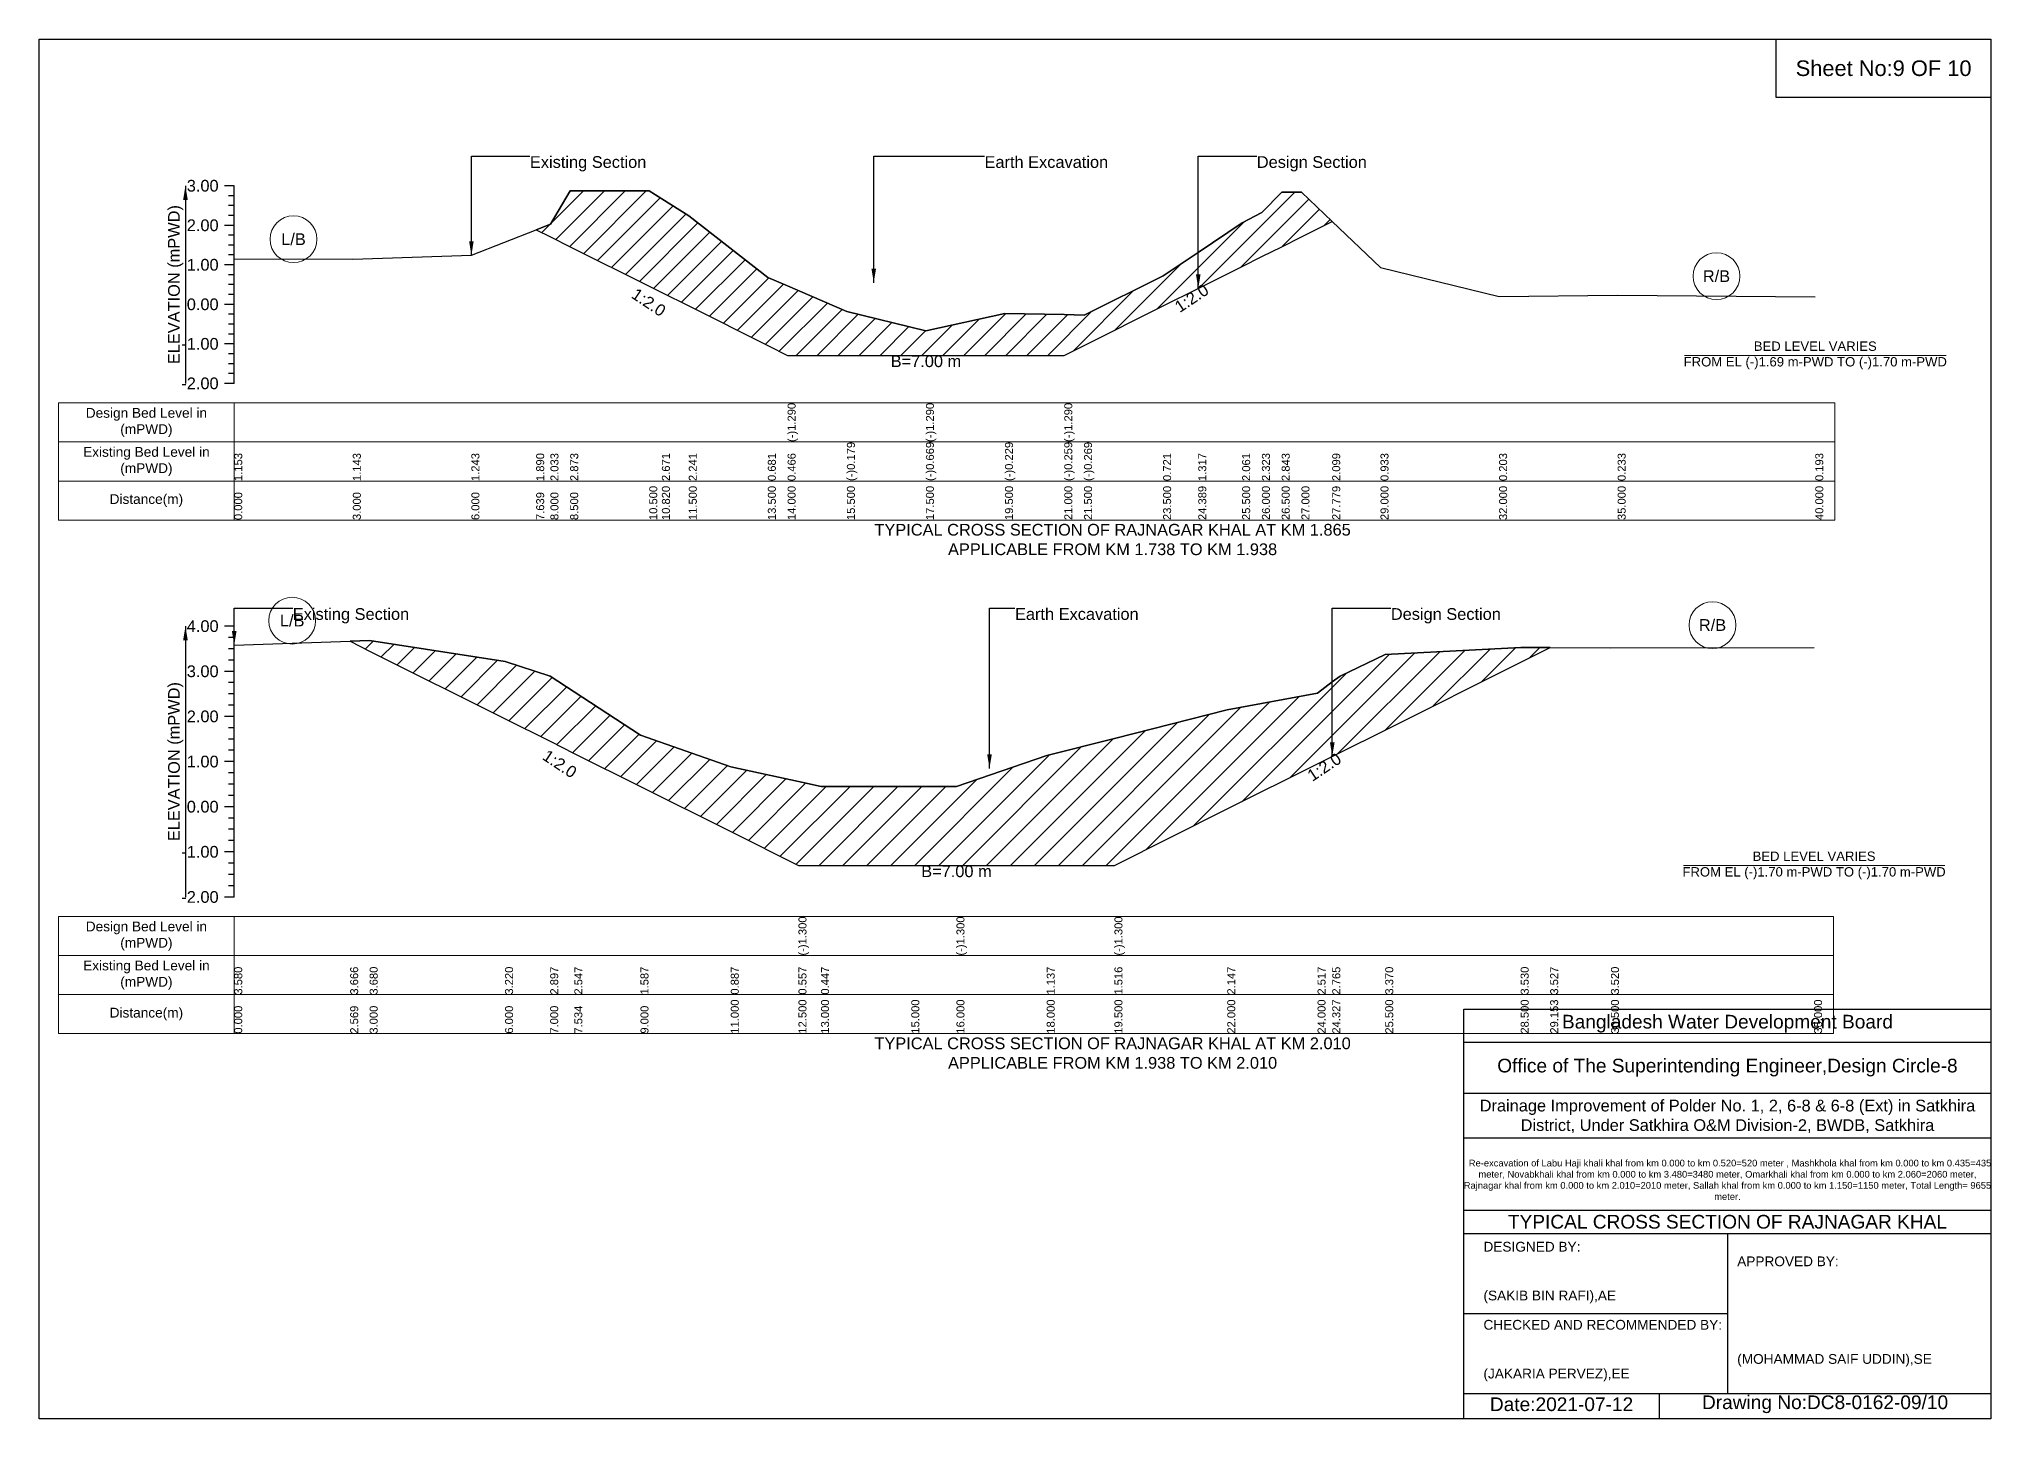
# Model space of a CAD drawing. Header units: inches. Extents: x 91000 to 648000, y -5656 to 141.
# Drawn here: x 550000 to 558000, y -5656 to 0 of the extents above; entities that cross this region are included whole.
import ezdxf

# ---------------------------------------------------------------- set-up
doc = ezdxf.new("R2010")
doc.units = ezdxf.units.IN
doc.header["$LTSCALE"] = 7
doc.header["$MEASUREMENT"] = 0
for name, color, linetype, lineweight in [('Cross section Data Border', 7, 'Continuous', 9), ('Cross Section Labels', 7, 'Continuous', 9), ('Existing_Bed_Level for Xsection', 7, 'Continuous', 25)]:
    doc.layers.add(name, color=color, linetype=linetype, lineweight=lineweight)
doc.styles.get("Standard").update_dxf_attribs({"font": 'arial.ttf'})
doc.dimstyles.get("Standard").update_dxf_attribs({"dimtxt": 0.18, "dimasz": 0.18, "dimexe": 0.18, "dimexo": 0.0625, "dimgap": 0.09, "dimtad": 0, "dimtih": 1, "dimtoh": 1, "dimdec": 4, "dimzin": 0, "dimdsep": 46, "dimtxsty": 'Standard', "dimcen": 0.09, "dimadec": 0, "dimazin": 0, "dimtfac": 1, "dimtdec": 4, "dimtofl": 0, "dimtmove": 0, "dimatfit": 3, "dimfxl": 1, "dimtolj": 1, "dimtzin": 0, "dimarcsym": 0})

msp = doc.modelspace()

# ---------------------------------------------------------------- hatches: boundary and pattern name
at = {"layer": 'Existing_Bed_Level for Xsection'}
h = msp.add_hatch(dxfattribs=at)
h.set_pattern_fill('ANSI31', color=256, scale=486, style=0)
h.paths.add_polyline_path([(552037.5, -781.4), (552096, -810.6), (552177, -851.1), (552501, -1013.1), (552552.8, -1039), (552663, -1094.1), (552987, -1256.1), (553068, -1296.6), (553311, -1296.6), (553635, -1296.6), (553959, -1296.6), (554202, -1296.6), (554283, -1256.1), (554607, -1094.1), (554751.1, -1022.1), (554931, -932.1), (555012, -891.6), (555093, -851.1), (555174, -810.6), (555300.1, -747.5), (555174, -627.1), (555093, -627.1), (555012, -711.3), (554931, -753.7), (554751.1, -874.3), (554607, -970.8), (554283, -1131.2), (554202, -1129.6), (553959, -1124.7), (553635, -1196), (553311, -1116.6), (553068, -1012.1), (552987, -977.3), (552663, -724.6), (552552.8, -654.9), (552501, -622.2), (552177, -622.2), (552096, -758.3)])
h = msp.add_hatch(dxfattribs=at)
h.set_pattern_fill('ANSI31', color=256, scale=555, style=0)
h.paths.add_polyline_path([(551275.2, -2468.6), (551355, -2508.4), (551910, -2785.9), (552095, -2878.4), (552193.9, -2927.9), (552465, -3063.4), (552835, -3248.4), (553112.5, -3387.2), (553205, -3387.2), (553575, -3387.2), (553760, -3387.2), (554130, -3387.2), (554407.5, -3387.2), (554870, -3155.9), (555240, -2970.9), (555300.4, -2940.7), (555332.5, -2924.7), (555517.5, -2832.2), (556072.5, -2554.7), (556193.4, -2494.2), (556072.5, -2493.6), (555517.5, -2523.2), (555332.5, -2610.8), (555300.4, -2635.1), (555240, -2681.1), (554870, -2749.5), (554407.5, -2866.3), (554130, -2936.3), (553760, -3064), (553575, -3064), (553205, -3064), (553112.5, -3043.7), (552835, -2982.6), (552465, -2853.1), (552193.9, -2675.5), (552095, -2610.8), (551910, -2551), (551355, -2465.9)])

# ---------------------------------------------------------------- linework, layer by layer
for points in [[(550000, 0), (558000, 0), (558000, -5656), (550000, -5656)], [(557120, 0), (558000, 0), (558000, -240), (557120, -240)]]:
    msp.add_lwpolyline(points, close=True)
for points in [[(555840, -5656), (555840, -3976), (558000, -3976)], [(555840, -4112), (558000, -4112)], [(555840, -4320), (558000, -4320)], [(555840, -4504), (558000, -4504)], [(555840, -4800), (558000, -4800)], [(555840, -4896), (558000, -4896)], [(556920, -4896), (556920, -5552)], [(555840, -5224), (556920, -5224)], [(555840, -5552), (558000, -5552)], [(556640, -5552), (556640, -5656)]]:
    msp.add_lwpolyline(points)
at = {"layer": 'Cross section Data Border'}
for points in [[(550080, -1491.6), (557360, -1491.6), (557360, -1971.6), (550080, -1971.6)], [(550080, -3596.7), (557355, -3596.7), (557355, -4076.7), (550080, -4076.7)]]:
    msp.add_lwpolyline(points, close=True, dxfattribs=at)
for points in [[(550800, -1491.6), (550800, -1971.6)], [(550080, -1651.6), (557360, -1651.6)], [(550080, -1811.6), (557360, -1811.6)], [(550800, -3596.7), (550800, -4076.7)], [(550080, -3756.7), (557355, -3756.7)], [(550080, -3916.7), (557355, -3916.7)]]:
    msp.add_lwpolyline(points, dxfattribs=at)
at = {"layer": 'Cross Section Labels'}
for points in [[(556744.2, -1296.6), (557815.8, -1296.6)], [(556739.2, -3387.2), (557810.8, -3387.2)]]:
    msp.add_lwpolyline(points, dxfattribs=at)
for centre in [(551043, -820.6), (556875, -972.1), (551037.6, -2384), (556858.8, -2402.1)]:
    msp.add_circle(centre, 96, dxfattribs=at)
at = {"layer": 'Existing_Bed_Level for Xsection'}
for points in [[(550800, -601.6), (550760, -601.6)], [(550800, -1411.6), (550800, -1249.6), (550800, -1087.6), (550800, -925.6), (550800, -763.6), (550800, -601.6)], [(550800, -900.8), (551286, -902.5), (551772, -886.3), (552037.5, -781.4), (552096, -758.3), (552177, -622.2), (552501, -622.2), (552552.8, -654.9), (552663, -724.6), (552987, -977.3), (553068, -1012.1), (553068, -1012.1), (553311, -1116.6), (553635, -1196), (553635, -1196), (553959, -1124.7), (554202, -1129.6), (554202, -1129.6), (554283, -1131.2), (554607, -970.8), (554751.1, -874.3), (554931, -753.7), (555012, -711.3), (555093, -627.1), (555174, -627.1), (555300.1, -747.5), (555498, -936.5), (555984, -1054.7), (556470, -1049.9), (557280, -1056.4)], [(550800, -642.1), (550776, -642.1)], [(550800, -682.6), (550776, -682.6)], [(550800, -763.6), (550760, -763.6)], [(550800, -723.1), (550776, -723.1)], [(550800, -804.1), (550776, -804.1)], [(550800, -844.6), (550776, -844.6)], [(550800, -925.6), (550760, -925.6)], [(550800, -885.1), (550776, -885.1)], [(550800, -966.1), (550776, -966.1)], [(550800, -1006.6), (550776, -1006.6)], [(550800, -1087.6), (550760, -1087.6)], [(550800, -1047.1), (550776, -1047.1)], [(550800, -1128.1), (550776, -1128.1)], [(550800, -1168.6), (550776, -1168.6)], [(550800, -1249.6), (550760, -1249.6)], [(550800, -1209.1), (550776, -1209.1)], [(550800, -1290.1), (550776, -1290.1)], [(550800, -1330.6), (550776, -1330.6)], [(550800, -1411.6), (550760, -1411.6)], [(550800, -1371.1), (550776, -1371.1)], [(550800, -2406.7), (550760, -2406.7)], [(550800, -2452.9), (550776, -2452.9)], [(550800, -3516.7), (550800, -3331.7), (550800, -3146.7), (550800, -2961.7), (550800, -2776.7), (550800, -2591.7), (550800, -2406.7)], [(550800, -2484.4), (551275.2, -2468.6), (551355, -2465.9), (551910, -2551), (552095, -2610.8), (552193.9, -2675.5), (552465, -2853.1), (552835, -2982.6), (553112.5, -3043.7), (553112.5, -3043.7), (553205, -3064), (553575, -3064), (553760, -3064), (553760, -3064), (554130, -2936.3), (554407.5, -2866.3), (554407.5, -2866.3), (554870, -2749.5), (555240, -2681.1), (555300.4, -2635.1), (555332.5, -2610.8), (555517.5, -2523.2), (556072.5, -2493.6), (556193.4, -2494.2), (556442.5, -2495.5), (557275, -2493.6)], [(550800, -2499.2), (550776, -2499.2)], [(550800, -2545.4), (550776, -2545.4)], [(550800, -2591.7), (550760, -2591.7)], [(550800, -2637.9), (550776, -2637.9)], [(550800, -2684.2), (550776, -2684.2)], [(550800, -2776.7), (550760, -2776.7)], [(550800, -2730.4), (550776, -2730.4)], [(550800, -2822.9), (550776, -2822.9)], [(550800, -2869.2), (550776, -2869.2)], [(550800, -2915.4), (550776, -2915.4)], [(550800, -2961.7), (550760, -2961.7)], [(550800, -3007.9), (550776, -3007.9)], [(550800, -3054.2), (550776, -3054.2)], [(550800, -3100.4), (550776, -3100.4)], [(550800, -3146.7), (550760, -3146.7)], [(550800, -3192.9), (550776, -3192.9)], [(550800, -3239.2), (550776, -3239.2)], [(550800, -3331.7), (550760, -3331.7)], [(550800, -3285.4), (550776, -3285.4)], [(550800, -3377.9), (550776, -3377.9)], [(550800, -3424.2), (550776, -3424.2)], [(550800, -3516.7), (550760, -3516.7)], [(550800, -3470.4), (550776, -3470.4)]]:
    msp.add_lwpolyline(points, dxfattribs=at)
for points in [[(552037.5, -781.4), (552037.5, -781.4), (552096, -810.6), (552177, -851.1), (552501, -1013.1), (552552.8, -1039), (552663, -1094.1), (552987, -1256.1), (553068, -1296.6), (553068, -1296.6), (553311, -1296.6), (553635, -1296.6), (553635, -1296.6), (553959, -1296.6), (554202, -1296.6), (554202, -1296.6), (554283, -1256.1), (554607, -1094.1), (554751.1, -1022.1), (554931, -932.1), (555012, -891.6), (555093, -851.1), (555174, -810.6), (555300.1, -747.5), (555300.1, -747.5), (555300.1, -747.5), (555174, -627.1), (555093, -627.1), (555012, -711.3), (554931, -753.7), (554751.1, -874.3), (554607, -970.8), (554283, -1131.2), (554202, -1129.6), (554202, -1129.6), (553959, -1124.7), (553635, -1196), (553635, -1196), (553311, -1116.6), (553068, -1012.1), (553068, -1012.1), (552987, -977.3), (552663, -724.6), (552552.8, -654.9), (552501, -622.2), (552177, -622.2), (552096, -758.3), (552037.5, -781.4)], [(551275.2, -2468.6), (551355, -2508.4), (551910, -2785.9), (552095, -2878.4), (552193.9, -2927.9), (552465, -3063.4), (552835, -3248.4), (553112.5, -3387.2), (553112.5, -3387.2), (553205, -3387.2), (553575, -3387.2), (553760, -3387.2), (553760, -3387.2), (554130, -3387.2), (554407.5, -3387.2), (554407.5, -3387.2), (554870, -3155.9), (555240, -2970.9), (555300.4, -2940.7), (555332.5, -2924.7), (555517.5, -2832.2), (556072.5, -2554.7), (556193.4, -2494.2), (556072.5, -2493.6), (555517.5, -2523.2), (555332.5, -2610.8), (555300.4, -2635.1), (555240, -2681.1), (554870, -2749.5), (554407.5, -2866.3), (554407.5, -2866.3), (554130, -2936.3), (553760, -3064), (553760, -3064), (553575, -3064), (553205, -3064), (553112.5, -3043.7), (553112.5, -3043.7), (552835, -2982.6), (552465, -2853.1), (552193.9, -2675.5), (552095, -2610.8), (551910, -2551), (551355, -2465.9)]]:
    msp.add_lwpolyline(points, close=True, dxfattribs=at)

# ---------------------------------------------------------------- texts
at = {"attachment_point": 5}
for s, insert, char_height in [('Sheet No:9 OF 10', (557560, -120), 64), ('Bangladesh Water Development Board', (556920, -4036), 56), ('Office of The Superintending Engineer,Design Circle-8', (556920, -4216), 56)]:
    msp.add_mtext(s, dxfattribs=dict(at, insert=insert, char_height=char_height))
for s, insert, char_height, width, attachment_point in [('Drainage Improvement of Polder No. 1, 2, 6-8 & 6-8 (Ext) in Satkhira District, Under Satkhira O&M Division-2, BWDB, Satkhira', (556920, -4416), 48, 2240, 5), ('  Re-excavation of Labu Haji khali khal from km 0.000 to km 0.520=520 meter , Mashkhola khal from km 0.000 to km 0.435=435 meter, Novabkhali khal from km 0.000 to km 3.480=3480 meter, Omarkhali khal from km 0.000 to km 2.060=2060 meter, Rajnagar khal from km 0.000 to km 2.010=2010 meter, Sallah khal from km 0.000 to km 1.150=1150 meter, Total Length= 9655 meter. ', (556920, -4676), 27.4148, 2160, 5), ('TYPICAL CROSS SECTION OF RAJNAGAR KHAL', (556920, -4848), 56, 2240, 5), ('DESIGNED BY:^J^J^J(SAKIB BIN RAFI),AE', (555920, -5056), 40, 1120, 4), ('APPROVED BY:^J^J^J^J^J^J(MOHAMMAD SAIF UDDIN),SE', (556960, -5216), 40, 1120, 4), ('CHECKED AND RECOMMENDED BY:^J^J^J(JAKARIA PERVEZ),EE', (555920, -5376), 40, 1120, 4), ('Date:2021-07-12', (556240, -5596), 56, 1120, 5), ('Drawing No:DC8-0162-09/10', (557320, -5596), 56, 1760, 5)]:
    msp.add_mtext(s, dxfattribs=dict(insert=insert, char_height=char_height, width=width, attachment_point=attachment_point))
at = {"layer": 'Cross section Data Border', "char_height": 40, "width": 640, "attachment_point": 5}
for s, insert in [('Design Bed Level in (mPWD)', (550440, -1571.6)), ('Existing Bed Level in (mPWD)', (550440, -1731.6)), ('Distance(m)', (550440, -1891.6)), ('Design Bed Level in (mPWD)', (550440, -3676.7)), ('Existing Bed Level in (mPWD)', (550440, -3836.7)), ('Distance(m)', (550440, -3996.7))]:
    msp.add_mtext(s, dxfattribs=dict(at, insert=insert))
at = {"layer": 'Cross Section Labels'}
for s, insert, char_height, attachment_point in [('Existing Section', (552012, -480.1), 48, 1), ('Earth Excavation', (553875, -480.1), 48, 1), ('Design Section', (554991.1, -480.1), 48, 1), ('L/B', (551043, -820.6), 48, 5), ('R/B', (556875, -972.1), 48, 5), ('BED LEVEL VARIES ^JFROM EL (-)1.69 m-PWD TO (-)1.70 m-PWD', (557280, -1296.6), 38.4, 5), ('B=7.00 m', (553635, -1296.6), 48, 2), ('TYPICAL CROSS SECTION OF RAJNAGAR KHAL AT KM 1.865^JAPPLICABLE FROM KM 1.738 TO KM 1.938', (554400, -2051.6), 48, 5), ('L/B', (551037.6, -2384), 48, 5), ('Existing Section', (551040, -2332.7), 48, 1), ('Earth Excavation', (554000, -2332.7), 48, 1), ('Design Section', (555540.4, -2332.7), 48, 1), ('R/B', (556858.8, -2402.1), 48, 5), ('BED LEVEL VARIES ^JFROM EL (-)1.70 m-PWD TO (-)1.70 m-PWD', (557275, -3387.2), 38.4, 5), ('B=7.00 m', (553760, -3387.2), 48, 2), ('TYPICAL CROSS SECTION OF RAJNAGAR KHAL AT KM 2.010^JAPPLICABLE FROM KM 1.938 TO KM 2.010', (554400, -4156.7), 48, 5)]:
    msp.add_mtext(s, dxfattribs=dict(at, insert=insert, char_height=char_height, attachment_point=attachment_point))
at = {"layer": 'Cross Section Labels', "char_height": 48, "attachment_point": 2}
for insert, rotation in [((552512.3, -1059.2), 326.30993), ((554710.6, -1042.3), 33.69007), ((552147.6, -2951), 326.30993), ((555254.2, -2963.8), 33.69007)]:
    msp.add_mtext('1:2.0', dxfattribs=dict(at, insert=insert, rotation=rotation))
at = {"layer": 'Existing_Bed_Level for Xsection', "char_height": 48, "attachment_point": 6}
for s, insert in [('3.00', (550736, -601.6)), ('2.00', (550736, -763.6)), ('1.00', (550736, -925.6)), ('0.00', (550736, -1087.6)), ('-1.00', (550736, -1249.6)), ('-2.00', (550736, -1411.6)), ('4.00', (550736, -2406.7)), ('3.00', (550736, -2591.7)), ('2.00', (550736, -2776.7)), ('1.00', (550736, -2961.7)), ('0.00', (550736, -3146.7)), ('-1.00', (550736, -3331.7)), ('-2.00', (550736, -3516.7))]:
    msp.add_mtext(s, dxfattribs=dict(at, insert=insert))
at = {"layer": 'Existing_Bed_Level for Xsection', "rotation": 90}
for s, insert, char_height, attachment_point in [('ELEVATION (mPWD)', (550560, -1006.6), 48, 5), ('(-)1.290', (553068, -1651.6), 32.8, 1), ('(-)1.290', (553635, -1651.6), 32.8, 1), ('(-)1.290', (554202, -1651.6), 32.8, 1), ('(-)0.179', (553311, -1811.6), 32.8, 1), ('(-)0.669', (553635, -1811.6), 32.8, 1), ('(-)0.229', (553959, -1811.6), 32.8, 1), ('(-)0.259', (554202, -1811.6), 32.8, 1), ('(-)0.269', (554283, -1811.6), 32.8, 1), ('1.153', (550800, -1811.6), 32.8, 1), ('1.143', (551286, -1811.6), 32.8, 1), ('1.243', (551772, -1811.6), 32.8, 1), ('1.890', (552037.5, -1811.6), 32.8, 1), ('2.033', (552096, -1811.6), 32.8, 1), ('2.873', (552177, -1811.6), 32.8, 1), ('2.671', (552552.8, -1811.6), 32.8, 1), ('2.241', (552663, -1811.6), 32.8, 1), ('0.681', (552987, -1811.6), 32.8, 1), ('0.466', (553068, -1811.6), 32.8, 1), ('0.721', (554607, -1811.6), 32.8, 1), ('1.317', (554751.1, -1811.6), 32.8, 1), ('2.061', (554931, -1811.6), 32.8, 1), ('2.323', (555012, -1811.6), 32.8, 1), ('2.843', (555093, -1811.6), 32.8, 1), ('2.099', (555300.1, -1811.6), 32.8, 1), ('0.933', (555498, -1811.6), 32.8, 1), ('0.203', (555984, -1811.6), 32.8, 1), ('0.233', (556470, -1811.6), 32.8, 1), ('0.193', (557280, -1811.6), 32.8, 1), ('10.500', (552501, -1971.6), 32.8, 1), ('10.820', (552552.8, -1971.6), 32.8, 1), ('11.500', (552663, -1971.6), 32.8, 1), ('13.500', (552987, -1971.6), 32.8, 1), ('14.000', (553068, -1971.6), 32.8, 1), ('15.500', (553311, -1971.6), 32.8, 1), ('17.500', (553635, -1971.6), 32.8, 1), ('19.500', (553959, -1971.6), 32.8, 1), ('21.000', (554202, -1971.6), 32.8, 1), ('21.500', (554283, -1971.6), 32.8, 1), ('23.500', (554607, -1971.6), 32.8, 1), ('24.389', (554751.1, -1971.6), 32.8, 1), ('25.500', (554931, -1971.6), 32.8, 1), ('26.000', (555012, -1971.6), 32.8, 1), ('26.500', (555093, -1971.6), 32.8, 1), ('27.000', (555174, -1971.6), 32.8, 1), ('27.779', (555300.1, -1971.6), 32.8, 1), ('29.000', (555498, -1971.6), 32.8, 1), ('32.000', (555984, -1971.6), 32.8, 1), ('35.000', (556470, -1971.6), 32.8, 1), ('40.000', (557280, -1971.6), 32.8, 1), ('0.000', (550800, -1971.6), 32.8, 1), ('3.000', (551286, -1971.6), 32.8, 1), ('6.000', (551772, -1971.6), 32.8, 1), ('7.639', (552037.5, -1971.6), 32.8, 1), ('8.000', (552096, -1971.6), 32.8, 1), ('8.500', (552177, -1971.6), 32.8, 1), ('ELEVATION (mPWD)', (550560, -2961.7), 48, 5), ('(-)1.300', (553112.5, -3756.7), 32.8, 1), ('(-)1.300', (553760, -3756.7), 32.8, 1), ('(-)1.300', (554407.5, -3756.7), 32.8, 1), ('3.580', (550800, -3916.7), 32.8, 1), ('3.666', (551275.2, -3916.7), 32.8, 1), ('3.680', (551355, -3916.7), 32.8, 1), ('3.220', (551910, -3916.7), 32.8, 1), ('2.897', (552095, -3916.7), 32.8, 1), ('2.547', (552193.9, -3916.7), 32.8, 1), ('1.587', (552465, -3916.7), 32.8, 1), ('0.887', (552835, -3916.7), 32.8, 1), ('0.557', (553112.5, -3916.7), 32.8, 1), ('0.447', (553205, -3916.7), 32.8, 1), ('1.137', (554130, -3916.7), 32.8, 1), ('1.516', (554407.5, -3916.7), 32.8, 1), ('2.147', (554870, -3916.7), 32.8, 1), ('2.517', (555240, -3916.7), 32.8, 1), ('2.765', (555300.4, -3916.7), 32.8, 1), ('3.370', (555517.5, -3916.7), 32.8, 1), ('3.530', (556072.5, -3916.7), 32.8, 1), ('3.527', (556193.4, -3916.7), 32.8, 1), ('3.520', (556442.5, -3916.7), 32.8, 1), ('0.000', (550800, -4076.7), 32.8, 1), ('2.569', (551275.2, -4076.7), 32.8, 1), ('3.000', (551355, -4076.7), 32.8, 1), ('6.000', (551910, -4076.7), 32.8, 1), ('7.000', (552095, -4076.7), 32.8, 1), ('7.534', (552193.9, -4076.7), 32.8, 1), ('9.000', (552465, -4076.7), 32.8, 1), ('11.000', (552835, -4076.7), 32.8, 1), ('12.500', (553112.5, -4076.7), 32.8, 1), ('13.000', (553205, -4076.7), 32.8, 1), ('15.000', (553575, -4076.7), 32.8, 1), ('16.000', (553760, -4076.7), 32.8, 1), ('18.000', (554130, -4076.7), 32.8, 1), ('19.500', (554407.5, -4076.7), 32.8, 1), ('22.000', (554870, -4076.7), 32.8, 1), ('24.000', (555240, -4076.7), 32.8, 1), ('24.327', (555300.4, -4076.7), 32.8, 1), ('25.500', (555517.5, -4076.7), 32.8, 1), ('28.500', (556072.5, -4076.7), 32.8, 1), ('29.153', (556193.4, -4076.7), 32.8, 1), ('30.500', (556442.5, -4076.7), 32.8, 1), ('35.000', (557275, -4076.7), 32.8, 1)]:
    msp.add_mtext(s, dxfattribs=dict(at, insert=insert, char_height=char_height, attachment_point=attachment_point))

# ---------------------------------------------------------------- leaders
at = {"layer": 'Cross Section Labels', "annotation_type": 0, "has_hookline": 1, "hookline_direction": 0}
for points, text_width in [([(551772, -886.3), (551772, -480.1), (552011.9, -480.1)], 467.2), ([(553421.1, -998.6), (553421.1, -480.1), (553874.9, -480.1)], 497), ([(554751.1, -1022.1), (554751.1, -480.1), (554991, -480.1)], 441.2), ([(550800, -2484.4), (550800, -2332.7), (551039.9, -2332.7)], 467.2), ([(553895.5, -2989.9), (553895.5, -2332.7), (553999.9, -2332.7)], 497), ([(555300.4, -2940.7), (555300.4, -2332.7), (555540.4, -2332.7)], 441.2)]:
    msp.add_leader(points, dimstyle='Standard', override={"dimasz": 57.6}, dxfattribs=dict(at, text_width=text_width))
at = {"layer": 'Existing_Bed_Level for Xsection'}
for points in [[(550600, -601.6), (550600, -1411.6)], [(550600, -2406.7), (550600, -3516.7)]]:
    msp.add_leader(points, dimstyle='Standard', override={"dimasz": 57.6}, dxfattribs=at)

doc.saveas('drawing.dxf')
